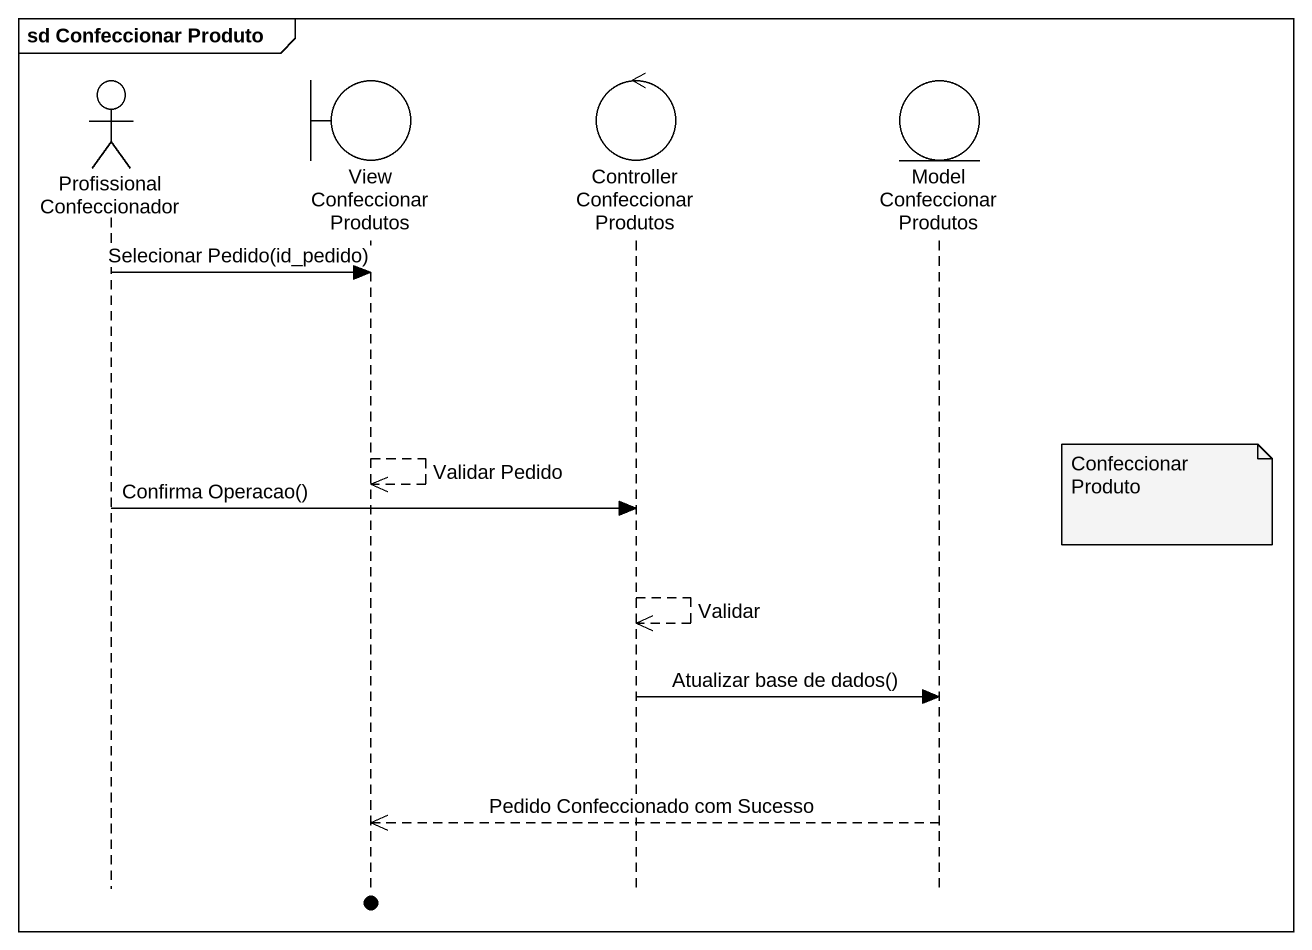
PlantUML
@startuml
mainframe sd Confeccionar Produto
hide footbox
actor "Profissional Confeccionador" as Profissional_Confeccionador
boundary "View Confeccionar Produtos" as View_Confeccionar_Produtos
control "Controller Confeccionar Produtos" as Controller_Confeccionar
entity "Model Confeccionar Produtos" as Model_Confeccionar_Produtos

Profissional_Confeccionador -> View_Confeccionar_Produtos : Selecionar Pedido(id_pedido)
View_Confeccionar_Produtos -->> View_Confeccionar_Produtos : Validar Pedido
note right of Model_Confeccionar_Produtos : Confeccionar Produto
Profissional_Confeccionador -> Controller_Confeccionar : Confirma Operacao()
Controller_Confeccionar -->> Controller_Confeccionar : Validar
Controller_Confeccionar -> Model_Confeccionar_Produtos : Atualizar base de dados()
Model_Confeccionar_Produtos -->> View_Confeccionar_Produtos : Pedido Confeccionado com Sucesso
@enduml
